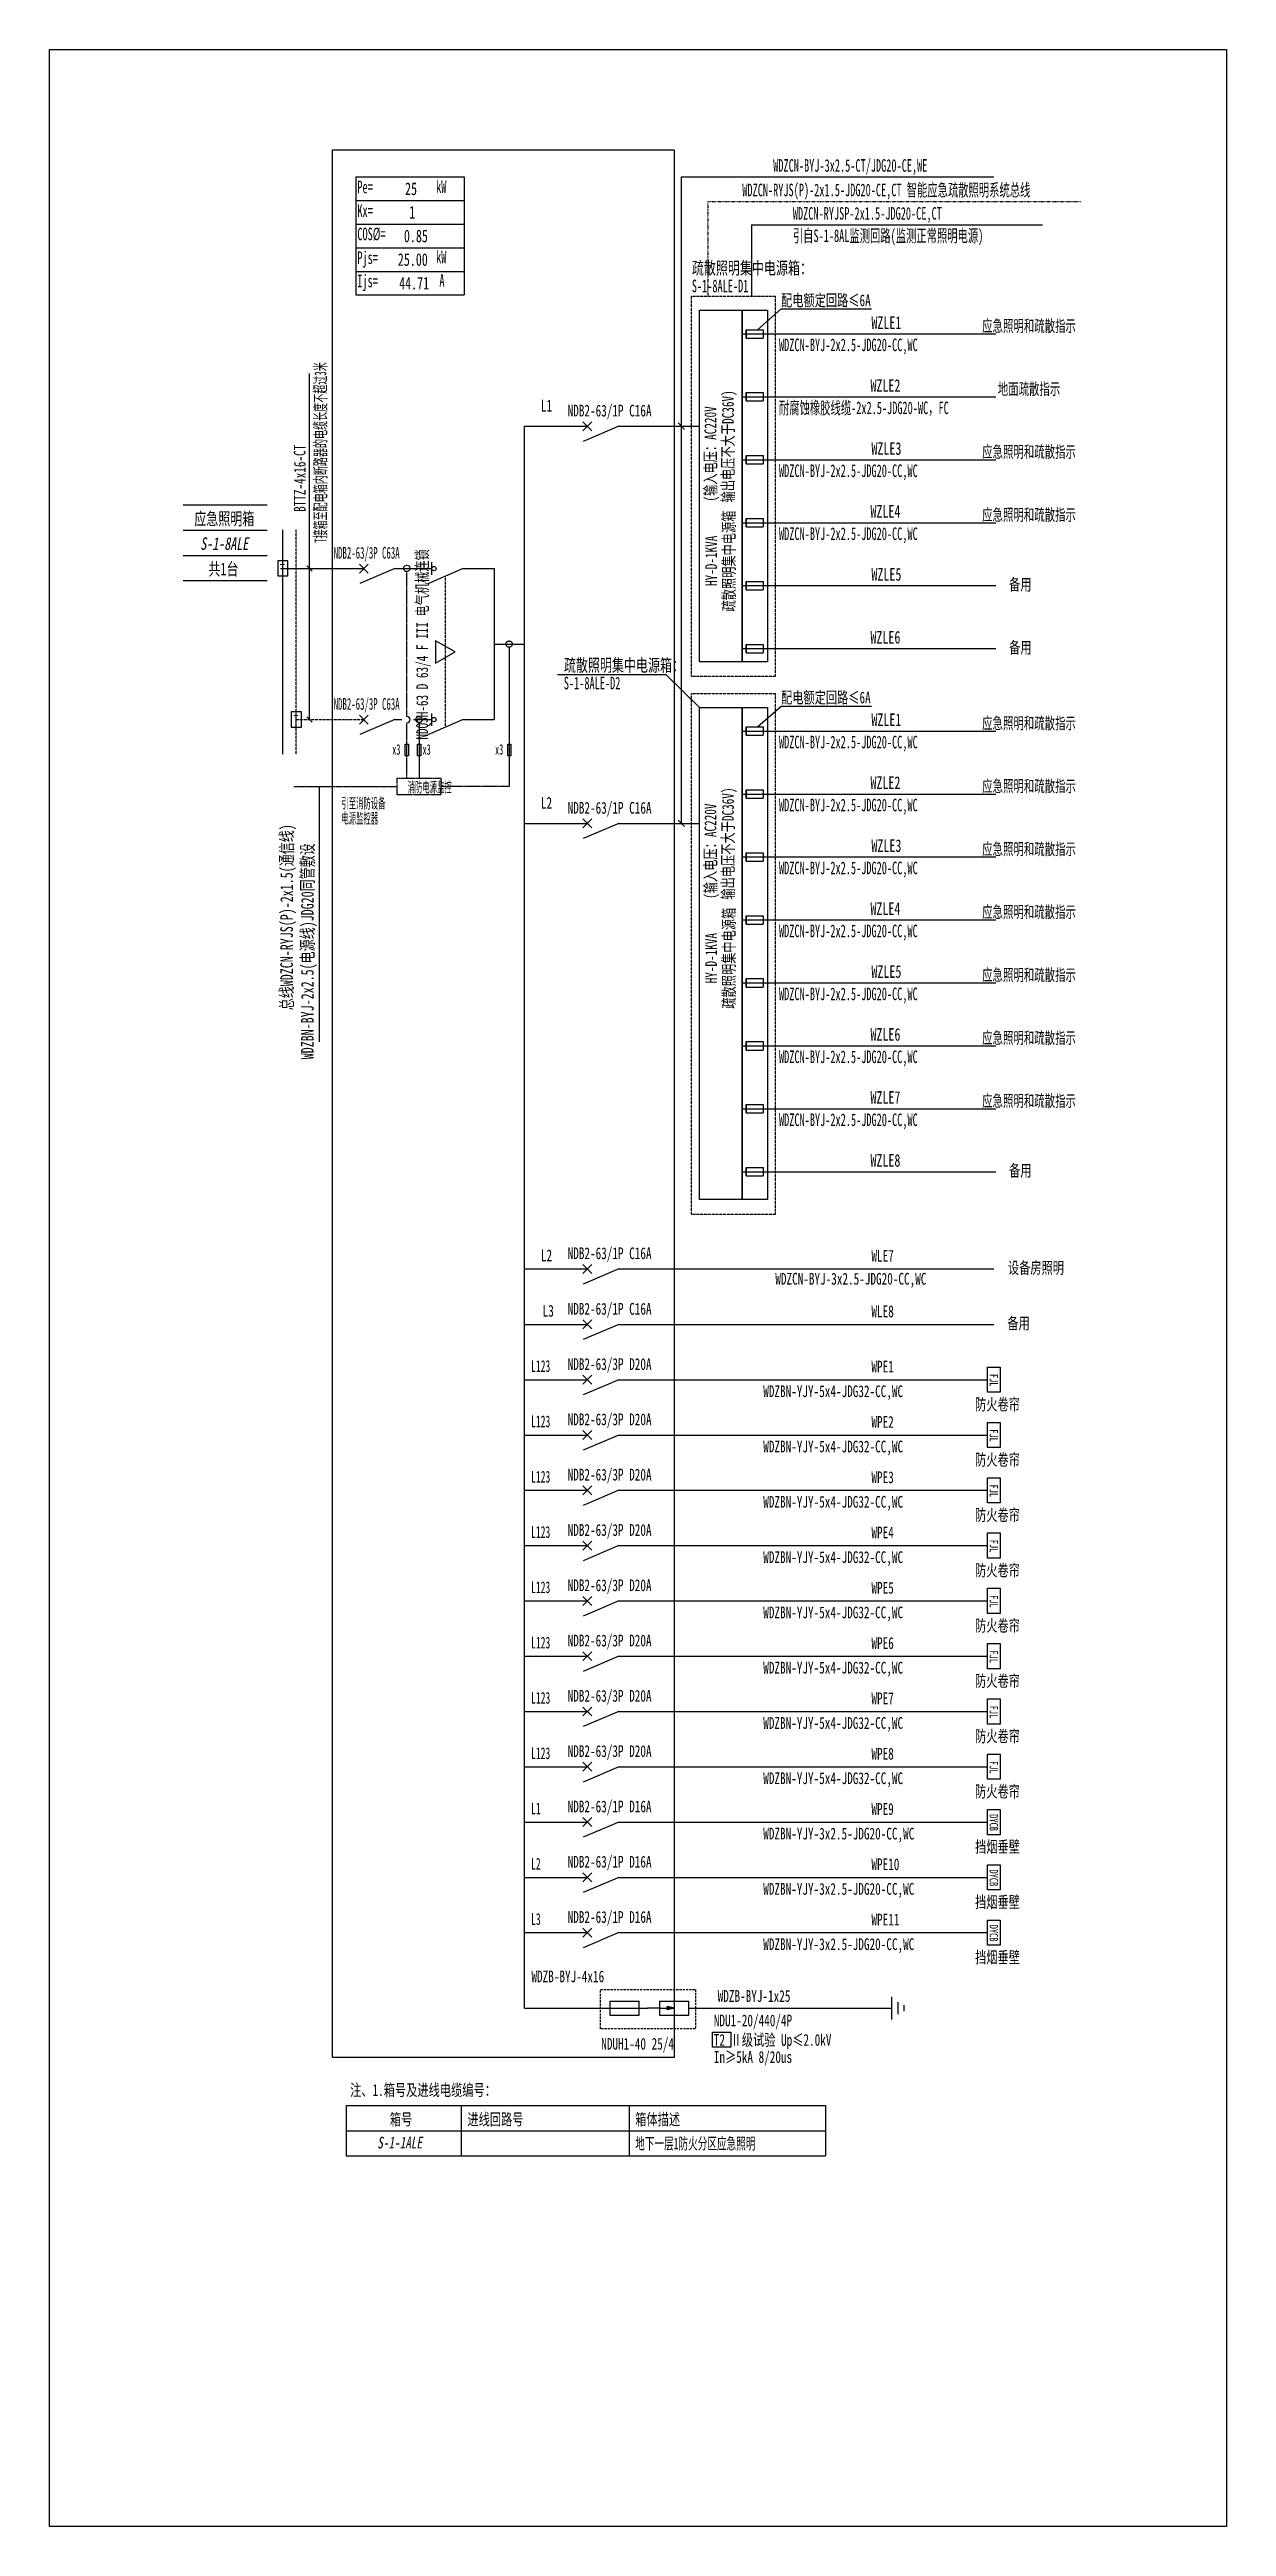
# Model space of a CAD drawing. Extents: x 252062 to 253405, y 371278 to 374105.
import ezdxf
from ezdxf.enums import TextEntityAlignment as Align

# ---------------------------------------------------------------- set-up
doc = ezdxf.new("R2010")
doc.units = 0
doc.header["$MEASUREMENT"] = 0
for name, pattern in [('_点划线L', [1.9, 1.5, -0.17, 0.06, -0.17]), ('_虚线S', [0.25, 0.125, -0.125]), ('DASH', [0.35, 0.25, -0.1]), ('DASHED', [0.75, 0.5, -0.25]), ('DASHED2', [0.375, 0.25, -0.125]), ('DIVIDE', [1.25, 0.5, -0.25, 0, -0.25, 0, -0.25])]:
    doc.linetypes.add(name, pattern=pattern)
for name, color, linetype in [('D_E_Eqpm(强电设备)', 100, 'Continuous'), ('D_E_Eqpm（强电设备）', 100, 'Continuous'), ('D_E_Text(强电文字)', 51, 'Continuous'), ('D_E_Text（强电文字）', 51, 'Continuous'), ('D_E_Wire(强电线缆)', 10, 'Continuous'), ('D_E_Wire（强电线缆）', 10, 'Continuous'), ('D_El_Wire（弱电线缆）', 10, 'Continuous'), ('D_T_TableDim（表格尺寸）', 255, 'Continuous'), ('DQ_Eqpm', 100, 'Continuous'), ('FL04GGFW_E72-配电箱系统图-塔楼部分$0$D_E_Eqpm（强电设备）', 100, 'Continuous'), ('FL09U293_E72-地下室配电箱系统图$0$D_E_Eqpm（强电设备）', 100, 'Continuous'), ('FL09U293_E72-地下室配电箱系统图$0$D_E_Text（强电文字）', 51, 'Continuous'), ('FL09U293_E72-地下室配电箱系统图$0$D_T_TableDim（表格尺寸）', 255, 'Continuous'), ('系统图', 220, 'Continuous')]:
    doc.layers.add(name, color=color, linetype=linetype)
doc.styles.add('FL09U293_E72-地下室配电箱系统图$0$FL04GGFW_E72-配电箱系统图-塔楼部分$0$电气', font='', dxfattribs={"width": 0.7})
doc.styles.add('FL09U293_E72-地下室配电箱系统图$0$FL04GGFW_E72-配电箱系统图-塔楼部分$0$电气箱', font='simhei.ttf', dxfattribs={"width": 0.8, "oblique": 10})
doc.styles.add('FL09U293_E72-地下室配电箱系统图$0$电气', font='', dxfattribs={"width": 0.7})
doc.styles.add('FL09U293_E72-地下室配电箱系统图$0$电气箱', font='simhei.ttf', dxfattribs={"width": 0.8, "oblique": 10})
doc.styles.add('HZ', font='', dxfattribs={"width": 0.7, "height": 400})
doc.styles.add('电气', font='', dxfattribs={"width": 0.7})
doc.styles.get('FL09U293_E72-地下室配电箱系统图$0$FL04GGFW_E72-配电箱系统图-塔楼部分$0$电气').set_extended_font_data('SimSun')
doc.styles.get('FL09U293_E72-地下室配电箱系统图$0$电气').set_extended_font_data('SimSun')
doc.styles.get('HZ').set_extended_font_data('SimSun')
doc.styles.get('电气').set_extended_font_data('SimSun')

msp = doc.modelspace()

# ---------------------------------------------------------------- linework, layer by layer
at = {"linetype": 'DASHED2', "ltscale": 10}
for p, q in [((252690.6, 371890.3, 0), (252798.8, 371890.3, 0)), ((252690.6, 371845.7, 0), (252690.6, 371890.3, 0)), ((252798.8, 371890.3, 0), (252798.8, 371845.7, 0)), ((252798.8, 371845.7, 0), (252690.6, 371845.7, 0))]:
    msp.add_line(p, q, dxfattribs=at)
at = {"layer": 'D_E_Eqpm(强电设备)'}
for p, q in [((252670.3, 373669.9, 0), (252680.5, 373680.1, 0)), ((252680.5, 373669.9, 0), (252670.3, 373680.1, 0)), ((252711.4, 373675, 0), (252670.8, 373657.6, 0)), ((252415.2, 373507.4, 0), (252425.4, 373517.6, 0)), ((252425.4, 373507.4, 0), (252415.2, 373517.6, 0)), ((252497.9, 373505.3, 0), (252497.9, 373519.7, 0)), ((252415.2, 373335, 0), (252425.4, 373345.1, 0)), ((252425.4, 373335, 0), (252415.2, 373345.1, 0)), ((252497.9, 373332.9, 0), (252497.9, 373347.2, 0)), ((252670.3, 373216.5, 0), (252680.5, 373226.7, 0)), ((252680.5, 373216.5, 0), (252670.3, 373226.7, 0)), ((252711.4, 373221.6, 0), (252670.8, 373204.2, 0)), ((252670.3, 372707.9, 0), (252680.5, 372718.1, 0)), ((252680.5, 372707.9, 0), (252670.3, 372718.1, 0)), ((252711.4, 372713, 0), (252670.8, 372695.6, 0)), ((252670.3, 372644.6, 0), (252680.5, 372654.8, 0)), ((252680.5, 372644.6, 0), (252670.3, 372654.8, 0)), ((252711.4, 372649.7, 0), (252670.8, 372632.3, 0)), ((252670.3, 372581.5, 0), (252680.5, 372591.6, 0)), ((252680.5, 372581.5, 0), (252670.3, 372591.6, 0)), ((252711.4, 372586.6, 0), (252670.8, 372569.2, 0)), ((252670.3, 372518.4, 0), (252680.5, 372528.5, 0)), ((252680.5, 372518.4, 0), (252670.3, 372528.5, 0)), ((252711.4, 372523.4, 0), (252670.8, 372506.1, 0)), ((252670.3, 372455.2, 0), (252680.5, 372465.4, 0)), ((252680.5, 372455.2, 0), (252670.3, 372465.4, 0)), ((252711.4, 372460.3, 0), (252670.8, 372442.9, 0)), ((252670.3, 372392.1, 0), (252680.5, 372402.3, 0)), ((252680.5, 372392.1, 0), (252670.3, 372402.3, 0)), ((252711.4, 372397.2, 0), (252670.8, 372379.8, 0)), ((252670.3, 372329, 0), (252680.5, 372339.2, 0)), ((252680.5, 372329, 0), (252670.3, 372339.2, 0)), ((252711.4, 372334.1, 0), (252670.8, 372316.7, 0)), ((252670.3, 372265.9, 0), (252680.5, 372276, 0)), ((252680.5, 372265.9, 0), (252670.3, 372276, 0)), ((252711.4, 372271, 0), (252670.8, 372253.6, 0)), ((252670.3, 372202.8, 0), (252680.5, 372212.9, 0)), ((252680.5, 372202.8, 0), (252670.3, 372212.9, 0)), ((252711.4, 372207.8, 0), (252670.8, 372190.5, 0)), ((252670.3, 372139.6, 0), (252680.5, 372149.8, 0)), ((252680.5, 372139.6, 0), (252670.3, 372149.8, 0)), ((252711.4, 372144.7, 0), (252670.8, 372127.3, 0)), ((252670.3, 372076.5, 0), (252680.5, 372086.7, 0)), ((252680.5, 372076.5, 0), (252670.3, 372086.7, 0)), ((252711.4, 372081.6, 0), (252670.8, 372064.2, 0)), ((252670.3, 372013.4, 0), (252680.5, 372023.6, 0)), ((252680.5, 372013.4, 0), (252670.3, 372023.6, 0)), ((252711.4, 372018.5, 0), (252670.8, 372001.1, 0)), ((252670.3, 371950.3, 0), (252680.5, 371960.4, 0)), ((252680.5, 371950.3, 0), (252670.3, 371960.4, 0)), ((252711.4, 371955.4, 0), (252670.8, 371938, 0)), ((252701.1, 371877.3, 0), (252734.8, 371877.3, 0)), ((252701.1, 371877.3, 0), (252701.1, 371861, 0)), ((252734.7, 371861, 0), (252734.7, 371877.3, 0)), ((252757.7, 371877.3, 0), (252791.4, 371877.3, 0)), ((252757.7, 371877.3, 0), (252757.7, 371861, 0)), ((252791.3, 371861, 0), (252791.3, 371877.3, 0)), ((252701.1, 371861, 0), (252734.7, 371861, 0)), ((252757.7, 371869.1, 0), (252744.1, 371869.1, 0)), ((252757.7, 371869.1, 0), (252775.2, 371869.1, 0)), ((252757.7, 371861, 0), (252791.3, 371861, 0)), ((252775.2, 371869.1, 0), (252766.7, 371870.9, 0)), ((252766.7, 371867.4, 0), (252766.7, 371870.9, 0)), ((252775.2, 371869.1, 0), (252766.7, 371867.4, 0))]:
    msp.add_line(p, q, dxfattribs=at)
for centre in [(252500.3, 373512.5, 0), (252500.3, 373340.1, 0)]:
    msp.add_circle(centre, 2.44, dxfattribs=at)
msp.add_solid([(252766.7, 371867.4, 0), (252775.2, 371869.1, 0), (252766.7, 371870.9, 0)], dxfattribs=at)
at = {"layer": 'D_E_Eqpm（强电设备）'}
for p, q in [((252803.4, 373406.2, 0), (252803.4, 373807.3, 0)), ((252803.4, 373807.3, 0), (252852.1, 373807.3, 0)), ((252852.1, 373807.3, 0), (252852.1, 373406.2, 0)), ((252533.8, 373512.5, 0), (252493.2, 373495.1, 0)), ((252524.4, 373417.3, 0), (252502.2, 373430.1, 0)), ((252502.2, 373430.1, 0), (252502.2, 373404.5, 0)), ((252502.2, 373404.5, 0), (252524.4, 373417.3, 0)), ((252852.1, 373406.2, 0), (252803.4, 373406.2, 0)), ((252803.4, 372792.1, 0), (252803.4, 373353.8, 0)), ((252803.4, 373353.8, 0), (252852.1, 373353.8, 0)), ((252852.1, 373353.8, 0), (252852.1, 372792.1, 0)), ((252533.8, 373340.1, 0), (252493.2, 373322.7, 0)), ((252852.1, 372792.1, 0), (252803.4, 372792.1, 0)), ((253132.2, 372067.2, 0), (253132.2, 372096, 0)), ((253132.2, 372096, 0), (253146.5, 372096, 0)), ((253146.5, 372096, 0), (253146.5, 372067.2, 0)), ((253146.5, 372067.2, 0), (253132.2, 372067.2, 0)), ((253132.2, 372004.1, 0), (253132.2, 372032.9, 0)), ((253132.2, 372032.9, 0), (253146.5, 372032.9, 0)), ((253146.5, 372032.9, 0), (253146.5, 372004.1, 0)), ((253146.5, 372004.1, 0), (253132.2, 372004.1, 0)), ((253132.2, 371941, 0), (253132.2, 371969.7, 0)), ((253132.2, 371969.7, 0), (253146.5, 371969.7, 0)), ((253146.5, 371969.7, 0), (253146.5, 371941, 0)), ((253146.5, 371941, 0), (253132.2, 371941, 0))]:
    msp.add_line(p, q, dxfattribs=at)
at = {"layer": 'D_E_Eqpm（强电设备）', "linetype": 'DASH'}
msp.add_line((252513.5, 373331.4, 0), (252513.5, 373503.8, 0), dxfattribs=at)
at = {"layer": 'D_E_Eqpm（强电设备）', "elevation": 0}
for points in [[(253146.5, 372600.9), (253146.5, 372572.2), (253132.2, 372572.2), (253132.2, 372600.9)], [(253146.5, 372537.8), (253146.5, 372509.1), (253132.2, 372509.1), (253132.2, 372537.8)], [(253146.5, 372474.7), (253146.5, 372446), (253132.2, 372446), (253132.2, 372474.7)], [(253146.5, 372411.6), (253146.5, 372382.8), (253132.2, 372382.8), (253132.2, 372411.6)], [(253146.5, 372348.5), (253146.5, 372319.7), (253132.2, 372319.7), (253132.2, 372348.5)], [(253146.5, 372285.3), (253146.5, 372256.6), (253132.2, 372256.6), (253132.2, 372285.3)], [(253146.5, 372222.2), (253146.5, 372193.5), (253132.2, 372193.5), (253132.2, 372222.2)], [(253146.5, 372159.1), (253146.5, 372130.4), (253132.2, 372130.4), (253132.2, 372159.1)]]:
    msp.add_lwpolyline(points, close=True, dxfattribs=at)
at = {"layer": 'D_E_Text(强电文字)', "color": 51}
for p, q in [((252358.3, 373340.1, 0), (252358.3, 373735.3, 0)), ((252355.3, 373515.5, 0), (252361.3, 373509.5, 0)), ((252641.2, 373391.7, 0), (252765.2, 373391.7, 0)), ((252765.2, 373391.7, 0), (252803.4, 373353.8, 0)), ((252355.3, 373343.1, 0), (252361.3, 373337.1, 0)), ((252369.2, 373263.8, 0), (252369.2, 372972.4, 0))]:
    msp.add_line(p, q, dxfattribs=at)
at = {"layer": 'D_E_Text（强电文字）'}
for p, q in [((252411.1, 373959.6, 0), (252534.7, 373959.6, 0)), ((252411.1, 373959.6, 0), (252411.1, 373824.9, 0)), ((252534.7, 373959.6, 0), (252534.7, 373824.9, 0)), ((252782.8, 373959.6, 0), (253139.6, 373959.6, 0)), ((252782.8, 373221.6, 0), (252782.8, 373959.6, 0)), ((252411.1, 373932.6, 0), (252534.7, 373932.6, 0)), ((252411.1, 373905.7, 0), (252534.7, 373905.7, 0)), ((252411.1, 373878.7, 0), (252534.7, 373878.7, 0)), ((252411.1, 373851.8, 0), (252534.7, 373851.8, 0)), ((252411.1, 373824.9, 0), (252534.7, 373824.9, 0)), ((252869.7, 373785.2, 0), (252896.8, 373809, 0)), ((252896.8, 373809, 0), (252999.8, 373809, 0)), ((252779.2, 373678.7, 0), (252786.5, 373671.3, 0)), ((252869.7, 373331.8, 0), (252896.8, 373355.5, 0)), ((252896.8, 373355.5, 0), (252999.8, 373355.5, 0)), ((252779.2, 373225.3, 0), (252786.5, 373217.9, 0)), ((252818.3, 371841.9, 0), (252839.2, 371841.9, 0)), ((252818.3, 371824.8, 0), (252818.3, 371841.9, 0)), ((252839.2, 371824.8, 0), (252818.3, 371824.8, 0)), ((252839.2, 371841.9, 0), (252839.2, 371824.8, 0))]:
    msp.add_line(p, q, dxfattribs=at)
at = {"layer": 'D_E_Wire(强电线缆)'}
for p, q in [((252327.9, 373300.5, 0), (252327.9, 373556.8, 0)), ((252325.2, 373512.5, 0), (252420.3, 373512.5, 0)), ((252455.5, 373512.5, 0), (252497.9, 373512.5, 0)), ((252533.8, 373512.5, 0), (252568.9, 373512.5, 0)), ((252455.5, 373340.1, 0), (252463.6, 373340.1, 0)), ((252476.9, 373340.1, 0), (252497.9, 373340.1, 0)), ((252533.8, 373340.1, 0), (252568.9, 373340.1, 0))]:
    msp.add_line(p, q, dxfattribs=at)
at = {"layer": 'D_E_Wire(强电线缆)', "linetype": 'DASH'}
for p, q in [((252343.2, 373300.5, 0), (252343.2, 373556.8, 0)), ((252343.2, 373340.1, 0), (252420.3, 373340.1, 0))]:
    msp.add_line(p, q, dxfattribs=at)
at = {"layer": 'D_E_Wire（强电线缆）', "color": 10}
for p, q in [((252862.7, 373904.8, 0), (252862.7, 373822.9, 0)), ((252862.7, 373904.8, 0), (253194.9, 373904.8, 0)), ((252852.1, 373780.4, 0), (253141.6, 373780.4, 0)), ((252852.1, 373708.6, 0), (253141.6, 373708.6, 0)), ((252852.1, 373636.7, 0), (253141.6, 373636.7, 0)), ((252852.1, 373564.9, 0), (253141.6, 373564.9, 0)), ((252852.1, 373493, 0), (253141.6, 373493, 0)), ((252852.1, 373421.2, 0), (253141.6, 373421.2, 0)), ((252852.1, 373327, 0), (253141.6, 373327, 0)), ((252852.1, 373255.1, 0), (253141.6, 373255.1, 0)), ((252852.1, 373183.3, 0), (253141.6, 373183.3, 0)), ((252852.1, 373111.4, 0), (253141.6, 373111.4, 0)), ((252852.1, 373039.6, 0), (253141.6, 373039.6, 0)), ((252852.1, 372967.7, 0), (253141.6, 372967.7, 0)), ((252852.1, 372895.9, 0), (253141.6, 372895.9, 0)), ((252852.1, 372824, 0), (253141.6, 372824, 0))]:
    msp.add_line(p, q, dxfattribs=at)
at = {"layer": 'D_E_Wire（强电线缆）'}
for p, q in [((252603.6, 371869.1, 0), (252603.6, 373675, 0)), ((252603.6, 373675, 0), (252675.4, 373675, 0)), ((252711.4, 373675, 0), (252803.4, 373675, 0)), ((252568.9, 373512.5, 0), (252568.9, 373340.1, 0)), ((252568.9, 373426.3, 0), (252603.6, 373426.3, 0)), ((252586.2, 373422.7, 0), (252586.2, 373263.8, 0)), ((252483.3, 373336.5, 0), (252483.3, 373273.4, 0)), ((252467.5, 373311.9, 0), (252471.3, 373311.9, 0)), ((252467.5, 373298.6, 0), (252467.5, 373311.9, 0)), ((252471.3, 373298.6, 0), (252467.5, 373298.6, 0)), ((252471.3, 373311.9, 0), (252471.3, 373298.6, 0)), ((252481.7, 373311.9, 0), (252485.5, 373311.9, 0)), ((252481.7, 373298.6, 0), (252481.7, 373311.9, 0)), ((252485.5, 373298.6, 0), (252481.7, 373298.6, 0)), ((252485.5, 373311.9, 0), (252485.5, 373298.6, 0)), ((252584.5, 373311.9, 0), (252588.2, 373311.9, 0)), ((252584.5, 373298.6, 0), (252584.5, 373311.9, 0)), ((252588.2, 373298.6, 0), (252584.5, 373298.6, 0)), ((252588.2, 373311.9, 0), (252588.2, 373298.6, 0)), ((252603.6, 373221.6, 0), (252675.4, 373221.6, 0)), ((252711.4, 373221.6, 0), (252803.4, 373221.6, 0)), ((252603.6, 372713, 0), (252675.4, 372713, 0)), ((252711.4, 372713, 0), (253139.6, 372713, 0)), ((252603.6, 372649.7, 0), (252675.4, 372649.7, 0)), ((252711.4, 372649.7, 0), (253139.6, 372649.7, 0)), ((252603.6, 372586.6, 0), (252675.4, 372586.6, 0)), ((252711.4, 372586.6, 0), (253132.2, 372586.6, 0)), ((252603.6, 372523.4, 0), (252675.4, 372523.4, 0)), ((252711.4, 372523.4, 0), (253132.2, 372523.4, 0)), ((252603.6, 372460.3, 0), (252675.4, 372460.3, 0)), ((252711.4, 372460.3, 0), (253132.2, 372460.3, 0)), ((252603.6, 372397.2, 0), (252675.4, 372397.2, 0)), ((252711.4, 372397.2, 0), (253132.2, 372397.2, 0)), ((252603.6, 372334.1, 0), (252675.4, 372334.1, 0)), ((252711.4, 372334.1, 0), (253132.2, 372334.1, 0)), ((252603.6, 372271, 0), (252675.4, 372271, 0)), ((252711.4, 372271, 0), (253132.2, 372271, 0)), ((252603.6, 372207.8, 0), (252675.4, 372207.8, 0)), ((252711.4, 372207.8, 0), (253132.2, 372207.8, 0)), ((252603.6, 372144.7, 0), (252675.4, 372144.7, 0)), ((252711.4, 372144.7, 0), (253132.2, 372144.7, 0)), ((252603.6, 372081.6, 0), (252675.4, 372081.6, 0)), ((252711.4, 372081.6, 0), (253132.2, 372081.6, 0)), ((252603.6, 372018.5, 0), (252675.4, 372018.5, 0)), ((252711.4, 372018.5, 0), (253132.2, 372018.5, 0)), ((252603.6, 371955.4, 0), (252675.4, 371955.4, 0)), ((252711.4, 371955.4, 0), (253132.2, 371955.4, 0)), ((253023.2, 371856.4, 0), (253023.2, 371882, 0)), ((253030.2, 371862.2, 0), (253030.2, 371876.1, 0)), ((252603.6, 371869.1, 0), (252744.1, 371869.1, 0)), ((252791.3, 371869.1, 0), (253023.2, 371869.1, 0)), ((253037.2, 371865.6, 0), (253037.2, 371872.6, 0))]:
    msp.add_line(p, q, dxfattribs=at)
at = {"layer": 'D_E_Wire（强电线缆）', "linetype": '_点划线L'}
for p, q in [((252469.4, 373343.7, 0), (252469.4, 373509.1, 0)), ((252469.4, 373273.4, 0), (252469.4, 373336.5, 0)), ((252458.5, 373273.4, 0), (252508.2, 373273.4, 0)), ((252458.5, 373254.2, 0), (252458.5, 373273.4, 0)), ((252508.2, 373273.4, 0), (252508.2, 373254.2, 0)), ((252586.2, 373263.8, 0), (252508.2, 373263.8, 0)), ((252508.2, 373254.2, 0), (252458.5, 373254.2, 0))]:
    msp.add_line(p, q, dxfattribs=at)
at = {"layer": 'D_E_Wire（强电线缆）', "linetype": '_虚线S'}
msp.add_line((252340.5, 373263.8, 0), (252458.5, 373263.8, 0), dxfattribs=at)
at = {"layer": 'D_E_Wire（强电线缆）', "linetype": '_点划线L'}
for centre in [(252469.4, 373512.7, 0), (252586.2, 373426.3, 0), (252483.3, 373340.1, 0)]:
    msp.add_circle(centre, 3.59, dxfattribs=at)
at = {"layer": 'D_E_Wire（强电线缆）'}
msp.add_arc((252469.4, 373340.1, 0), 3.59, 270, 90, dxfattribs=at)
at = {"layer": 'D_El_Wire（弱电线缆）', "color": 200, "linetype": 'DIVIDE'}
for q in [(253238.8, 373931.5, 0), (252813, 373822.9, 0)]:
    msp.add_line((252813, 373931.5, 0), q, dxfattribs=at)
at = {"layer": 'D_T_TableDim（表格尺寸）', "linetype": 'DASHED'}
for p, q in [((252384.4, 371813, 0), (252384.4, 373990.5, 0)), ((252384.4, 373990.5, 0), (252774.6, 373990.5, 0)), ((252774.6, 373990.5, 0), (252774.6, 371813, 0)), ((252774.6, 371813, 0), (252384.4, 371813, 0))]:
    msp.add_line(p, q, dxfattribs=at)
at = {"layer": 'D_T_TableDim（表格尺寸）', "linetype": 'DASH'}
for p, q in [((252890.4, 373822.9, 0), (252793.9, 373822.9, 0)), ((252793.9, 373822.9, 0), (252793.9, 373389.8, 0)), ((252890.4, 373389.8, 0), (252890.4, 373822.9, 0)), ((252793.9, 373389.8, 0), (252890.4, 373389.8, 0)), ((252890.4, 373369.5, 0), (252793.9, 373369.5, 0)), ((252793.9, 373369.5, 0), (252793.9, 372775.6, 0)), ((252890.4, 372775.6, 0), (252890.4, 373369.5, 0)), ((252793.9, 372775.6, 0), (252890.4, 372775.6, 0))]:
    msp.add_line(p, q, dxfattribs=at)
at = {"layer": 'DQ_Eqpm'}
for p, q in [((252333.6, 373521.3, 0), (252322.2, 373521.3, 0)), ((252322.2, 373521.3, 0), (252322.2, 373504.1, 0)), ((252333.6, 373504.1, 0), (252333.6, 373521.3, 0)), ((252322.2, 373504.1, 0), (252333.6, 373504.1, 0)), ((252349, 373348.9, 0), (252337.5, 373348.9, 0)), ((252337.5, 373348.9, 0), (252337.5, 373331.6, 0)), ((252349, 373331.6, 0), (252349, 373348.9, 0)), ((252337.5, 373331.6, 0), (252349, 373331.6, 0))]:
    msp.add_line(p, q, dxfattribs=at)
at = {"layer": 'FL04GGFW_E72-配电箱系统图-塔楼部分$0$D_E_Eqpm（强电设备）'}
for p, q in [((252852.1, 373406.2, 0), (252852.1, 373807.3, 0)), ((252852.1, 373807.3, 0), (252880.9, 373807.3, 0)), ((252880.9, 373807.3, 0), (252880.9, 373406.2, 0)), ((252856.9, 373785.2, 0), (252876.1, 373785.2, 0)), ((252856.9, 373785.2, 0), (252856.9, 373785.2, 0)), ((252856.9, 373785.2, 0), (252856.9, 373775.6, 0)), ((252856.9, 373775.6, 0), (252856.9, 373785.2, 0)), ((252856.9, 373775.6, 0), (252876.1, 373775.6, 0)), ((252856.9, 373775.6, 0), (252856.9, 373775.6, 0)), ((252876.1, 373785.2, 0), (252876.1, 373775.6, 0)), ((252856.9, 373713.4, 0), (252876.1, 373713.4, 0)), ((252856.9, 373713.4, 0), (252856.9, 373713.4, 0)), ((252856.9, 373713.4, 0), (252856.9, 373703.8, 0)), ((252856.9, 373703.8, 0), (252856.9, 373713.4, 0)), ((252876.1, 373713.4, 0), (252876.1, 373703.8, 0)), ((252856.9, 373703.8, 0), (252876.1, 373703.8, 0)), ((252856.9, 373703.8, 0), (252856.9, 373703.8, 0)), ((252856.9, 373641.5, 0), (252876.1, 373641.5, 0)), ((252856.9, 373641.5, 0), (252856.9, 373641.5, 0)), ((252856.9, 373641.5, 0), (252856.9, 373631.9, 0)), ((252856.9, 373631.9, 0), (252856.9, 373641.5, 0)), ((252856.9, 373631.9, 0), (252876.1, 373631.9, 0)), ((252856.9, 373631.9, 0), (252856.9, 373631.9, 0)), ((252876.1, 373641.5, 0), (252876.1, 373631.9, 0)), ((252856.9, 373569.7, 0), (252876.1, 373569.7, 0)), ((252856.9, 373569.7, 0), (252856.9, 373569.7, 0)), ((252856.9, 373569.7, 0), (252856.9, 373560.1, 0)), ((252856.9, 373560.1, 0), (252856.9, 373569.7, 0)), ((252876.1, 373569.7, 0), (252876.1, 373560.1, 0)), ((252856.9, 373560.1, 0), (252876.1, 373560.1, 0)), ((252856.9, 373560.1, 0), (252856.9, 373560.1, 0)), ((252856.9, 373497.8, 0), (252876.1, 373497.8, 0)), ((252856.9, 373497.8, 0), (252856.9, 373497.8, 0)), ((252856.9, 373497.8, 0), (252856.9, 373488.2, 0)), ((252856.9, 373488.2, 0), (252856.9, 373497.8, 0)), ((252856.9, 373488.2, 0), (252876.1, 373488.2, 0)), ((252856.9, 373488.2, 0), (252856.9, 373488.2, 0)), ((252876.1, 373497.8, 0), (252876.1, 373488.2, 0)), ((252880.9, 373406.2, 0), (252852.1, 373406.2, 0)), ((252856.9, 373425.9, 0), (252876.1, 373425.9, 0)), ((252856.9, 373425.9, 0), (252856.9, 373425.9, 0)), ((252856.9, 373425.9, 0), (252856.9, 373416.4, 0)), ((252856.9, 373416.4, 0), (252856.9, 373425.9, 0)), ((252856.9, 373416.4, 0), (252876.1, 373416.4, 0)), ((252856.9, 373416.4, 0), (252856.9, 373416.4, 0)), ((252876.1, 373425.9, 0), (252876.1, 373416.4, 0)), ((252852.1, 372792.1, 0), (252852.1, 373353.8, 0)), ((252852.1, 373353.8, 0), (252880.9, 373353.8, 0)), ((252880.9, 373353.8, 0), (252880.9, 372792.1, 0)), ((252856.9, 373331.8, 0), (252876.1, 373331.8, 0)), ((252856.9, 373331.8, 0), (252856.9, 373331.8, 0)), ((252856.9, 373331.8, 0), (252856.9, 373322.2, 0)), ((252856.9, 373322.2, 0), (252856.9, 373331.8, 0)), ((252856.9, 373322.2, 0), (252876.1, 373322.2, 0)), ((252856.9, 373322.2, 0), (252856.9, 373322.2, 0)), ((252876.1, 373331.8, 0), (252876.1, 373322.2, 0)), ((252856.9, 373259.9, 0), (252876.1, 373259.9, 0)), ((252856.9, 373259.9, 0), (252856.9, 373259.9, 0)), ((252856.9, 373259.9, 0), (252856.9, 373250.4, 0)), ((252856.9, 373250.4, 0), (252856.9, 373259.9, 0)), ((252876.1, 373259.9, 0), (252876.1, 373250.4, 0)), ((252856.9, 373250.4, 0), (252876.1, 373250.4, 0)), ((252856.9, 373250.4, 0), (252856.9, 373250.4, 0)), ((252856.9, 373188.1, 0), (252876.1, 373188.1, 0)), ((252856.9, 373188.1, 0), (252856.9, 373188.1, 0)), ((252856.9, 373188.1, 0), (252856.9, 373178.5, 0)), ((252856.9, 373178.5, 0), (252856.9, 373188.1, 0)), ((252856.9, 373178.5, 0), (252876.1, 373178.5, 0)), ((252856.9, 373178.5, 0), (252856.9, 373178.5, 0)), ((252876.1, 373188.1, 0), (252876.1, 373178.5, 0)), ((252856.9, 373116.2, 0), (252876.1, 373116.2, 0)), ((252856.9, 373116.2, 0), (252856.9, 373116.2, 0)), ((252856.9, 373116.2, 0), (252856.9, 373106.7, 0)), ((252856.9, 373106.7, 0), (252856.9, 373116.2, 0)), ((252856.9, 373106.7, 0), (252876.1, 373106.7, 0)), ((252856.9, 373106.7, 0), (252856.9, 373106.7, 0)), ((252876.1, 373116.2, 0), (252876.1, 373106.7, 0)), ((252856.9, 373044.4, 0), (252876.1, 373044.4, 0)), ((252856.9, 373044.4, 0), (252856.9, 373044.4, 0)), ((252856.9, 373044.4, 0), (252856.9, 373034.8, 0)), ((252856.9, 373034.8, 0), (252856.9, 373044.4, 0)), ((252856.9, 373034.8, 0), (252876.1, 373034.8, 0)), ((252856.9, 373034.8, 0), (252856.9, 373034.8, 0)), ((252876.1, 373044.4, 0), (252876.1, 373034.8, 0)), ((252856.9, 372972.5, 0), (252876.1, 372972.5, 0)), ((252856.9, 372972.5, 0), (252856.9, 372972.5, 0)), ((252856.9, 372972.5, 0), (252856.9, 372962.9, 0)), ((252856.9, 372962.9, 0), (252856.9, 372972.5, 0)), ((252856.9, 372962.9, 0), (252876.1, 372962.9, 0)), ((252856.9, 372962.9, 0), (252856.9, 372962.9, 0)), ((252876.1, 372972.5, 0), (252876.1, 372962.9, 0)), ((252856.9, 372900.7, 0), (252876.1, 372900.7, 0)), ((252856.9, 372900.7, 0), (252856.9, 372900.7, 0)), ((252856.9, 372900.7, 0), (252856.9, 372891.1, 0)), ((252856.9, 372891.1, 0), (252856.9, 372900.7, 0)), ((252856.9, 372891.1, 0), (252876.1, 372891.1, 0)), ((252856.9, 372891.1, 0), (252856.9, 372891.1, 0)), ((252876.1, 372900.7, 0), (252876.1, 372891.1, 0)), ((252856.9, 372828.8, 0), (252876.1, 372828.8, 0)), ((252856.9, 372828.8, 0), (252856.9, 372828.8, 0)), ((252856.9, 372828.8, 0), (252856.9, 372819.2, 0)), ((252856.9, 372819.2, 0), (252856.9, 372828.8, 0)), ((252856.9, 372819.2, 0), (252876.1, 372819.2, 0)), ((252856.9, 372819.2, 0), (252856.9, 372819.2, 0)), ((252876.1, 372828.8, 0), (252876.1, 372819.2, 0)), ((252880.9, 372792.1, 0), (252852.1, 372792.1, 0))]:
    msp.add_line(p, q, dxfattribs=at)
at = {"layer": 'FL09U293_E72-地下室配电箱系统图$0$D_E_Eqpm（强电设备）'}
for p, q in [((252455.5, 373512.5, 0), (252415.7, 373495.4, 0)), ((252455.5, 373340.1, 0), (252415.7, 373323, 0))]:
    msp.add_line(p, q, dxfattribs=at)
at = {"layer": 'FL09U293_E72-地下室配电箱系统图$0$D_T_TableDim（表格尺寸）'}
for p, q in [((252214.1, 373585.1, 0), (252309.9, 373585.1, 0)), ((252214.1, 373556.4, 0), (252309.9, 373556.4, 0)), ((252214.1, 373527.6, 0), (252309.9, 373527.6, 0)), ((252214.1, 373498.9, 0), (252309.9, 373498.9, 0))]:
    msp.add_line(p, q, dxfattribs=at)
at = {"layer": 'FL09U293_E72-地下室配电箱系统图$0$D_T_TableDim（表格尺寸）', "ltscale": 3.5}
for p, q in [((252400.1, 371758, 0), (252947.3, 371758, 0)), ((252400.1, 371758, 0), (252400.1, 371700.5, 0)), ((252531.3, 371758, 0), (252531.3, 371700.5, 0)), ((252723.1, 371758, 0), (252723.1, 371700.5, 0)), ((252947.3, 371758, 0), (252947.3, 371700.5, 0)), ((252400.1, 371729.2, 0), (252947.3, 371729.2, 0)), ((252400.1, 371729.2, 0), (252947.3, 371729.2, 0)), ((252400.1, 371700.5, 0), (252947.3, 371700.5, 0))]:
    msp.add_line(p, q, dxfattribs=at)
at = {"layer": '系统图', "ltscale": 9973.992009}
msp.add_lwpolyline([(252061.5, 374105), (253405, 374105), (253405, 371277.5), (252061.5, 371277.5)], close=True, dxfattribs=at)

# ---------------------------------------------------------------- texts
at = {"layer": 'D_E_Eqpm（强电设备）', "color": 51, "style": '电气', "width": 0.7}
for s, p in [('FJL', (253139.4, 372586, 0)), ('FJL', (253139.4, 372522.8, 0)), ('FJL', (253139.4, 372459.7, 0)), ('FJL', (253139.4, 372396.6, 0)), ('FJL', (253139.4, 372333.5, 0)), ('FJL', (253139.4, 372270.4, 0)), ('FJL', (253139.4, 372207.2, 0)), ('FJL', (253139.4, 372144.1, 0)), ('DYCB', (253139.4, 372081, 0)), ('DYCB', (253139.4, 372017.9, 0)), ('DYCB', (253139.4, 371954.8, 0))]:
    msp.add_text(s, height=9.58, rotation=270, dxfattribs=at).set_placement(p, align=Align.MIDDLE)
at = {"layer": 'D_E_Text(强电文字)', "color": 51, "style": '电气'}
for s, height, width, p in [('疏散照明集中电源箱：', 14.37, 0.7, (252794.7, 373848.4, 0)), ('L1', 13.41, 0.7, (252622.4, 373691.8, 0)), ('NDB2-63/1P C16A', 13.413, 0.7, (252652.9, 373686.1, 0)), ('备用', 13.41, 0.7, (253156.9, 373487.6, 0)), ('备用', 13.41, 0.7, (253156.9, 373415.7, 0)), ('疏散照明集中电源箱：', 14.37, 0.7, (252648.6, 373395, 0)), ('L2', 13.41, 0.7, (252622.4, 373238.4, 0)), ('NDB2-63/1P C16A', 13.413, 0.7, (252652.9, 373232.7, 0)), ('备用', 13.41, 0.7, (253156.9, 372818.6, 0)), ('L2', 13.41, 0.7, (252622.4, 372721.8, 0)), ('NDB2-63/1P C16A', 13.413, 0.7, (252652.9, 372724.2, 0)), ('WLE7', 13.41, 0.7, (252999.7, 372721.3, 0)), ('设备房照明', 13.41, 0.7, (253155.5, 372707.6, 0)), ('WDZCN-BYJ-3x2.5-JDG20-CC,WC ', 13.413, 0.7, (252890, 372695.1, 0)), ('L3', 13.41, 0.7, (252624.4, 372658.5, 0)), ('NDB2-63/1P C16A', 13.413, 0.7, (252652.9, 372660.8, 0)), ('WLE8', 13.41, 0.7, (252999.7, 372657.9, 0)), ('备用', 13.41, 0.7, (253154.9, 372644.3, 0)), ('L123', 13.41, 0.6, (252611.2, 372595.4, 0)), ('NDB2-63/3P D20A', 13.413, 0.7, (252652.9, 372597.7, 0)), ('WPE1', 13.41, 0.7, (252999.7, 372594.8, 0)), ('WDZBN-YJY-5x4-JDG32-CC,WC ', 13.413, 0.7, (252876.2, 372566.7, 0)), ('防火卷帘', 13.41, 0.7, (253118, 372551.7, 0)), ('L123', 13.41, 0.6, (252611.2, 372532.3, 0)), ('NDB2-63/3P D20A', 13.413, 0.7, (252652.9, 372534.6, 0)), ('WPE2', 13.41, 0.7, (252999.7, 372531.7, 0)), ('WDZBN-YJY-5x4-JDG32-CC,WC ', 13.413, 0.7, (252876.2, 372503.6, 0)), ('防火卷帘', 13.41, 0.7, (253118, 372488.6, 0)), ('L123', 13.41, 0.6, (252611.2, 372469.1, 0)), ('NDB2-63/3P D20A', 13.413, 0.7, (252652.9, 372471.5, 0)), ('WPE3', 13.41, 0.7, (252999.7, 372468.5, 0)), ('WDZBN-YJY-5x4-JDG32-CC,WC ', 13.413, 0.7, (252876.2, 372440.5, 0)), ('防火卷帘', 13.41, 0.7, (253118, 372425.5, 0)), ('L123', 13.41, 0.6, (252611.2, 372406, 0)), ('NDB2-63/3P D20A', 13.413, 0.7, (252652.9, 372408.3, 0)), ('WPE4', 13.41, 0.7, (252999.7, 372405.4, 0)), ('WDZBN-YJY-5x4-JDG32-CC,WC ', 13.413, 0.7, (252876.2, 372377.3, 0)), ('L123', 13.41, 0.6, (252611.2, 372342.9, 0)), ('NDB2-63/3P D20A', 13.413, 0.7, (252652.9, 372345.2, 0)), ('WPE5', 13.41, 0.7, (252999.7, 372342.3, 0)), ('防火卷帘', 13.41, 0.7, (253118, 372362.3, 0)), ('WDZBN-YJY-5x4-JDG32-CC,WC ', 13.413, 0.7, (252876.2, 372314.2, 0)), ('防火卷帘', 13.41, 0.7, (253118, 372299.2, 0)), ('L123', 13.41, 0.6, (252611.2, 372279.8, 0)), ('NDB2-63/3P D20A', 13.413, 0.7, (252652.9, 372282.1, 0)), ('WPE6', 13.41, 0.7, (252999.7, 372279.2, 0)), ('WDZBN-YJY-5x4-JDG32-CC,WC ', 13.413, 0.7, (252876.2, 372251.1, 0)), ('防火卷帘', 13.41, 0.7, (253118, 372236.1, 0)), ('L123', 13.41, 0.6, (252611.2, 372216.7, 0)), ('NDB2-63/3P D20A', 13.413, 0.7, (252652.9, 372219, 0)), ('WPE7', 13.41, 0.7, (252999.7, 372216.1, 0)), ('WDZBN-YJY-5x4-JDG32-CC,WC ', 13.413, 0.7, (252876.2, 372188, 0)), ('防火卷帘', 13.41, 0.7, (253118, 372173, 0)), ('L123', 13.41, 0.6, (252611.2, 372153.5, 0)), ('NDB2-63/3P D20A', 13.413, 0.7, (252652.9, 372155.9, 0)), ('WPE8', 13.41, 0.7, (252999.7, 372152.9, 0)), ('WDZBN-YJY-5x4-JDG32-CC,WC ', 13.413, 0.7, (252876.2, 372124.9, 0)), ('L1', 13.41, 0.6, (252611.2, 372090.4, 0)), ('NDB2-63/1P D16A', 13.413, 0.7, (252652.9, 372092.7, 0)), ('WPE9', 13.41, 0.7, (252999.7, 372089.8, 0)), ('防火卷帘', 13.41, 0.7, (253118, 372109.9, 0)), ('WDZBN-YJY-3x2.5-JDG20-CC,WC ', 13.413, 0.7, (252876.2, 372061.7, 0)), ('NDB2-63/1P D16A', 13.413, 0.7, (252652.9, 372029.6, 0)), ('挡烟垂壁', 13.41, 0.7, (253118, 372046.7, 0)), ('L2', 13.41, 0.6, (252611.2, 372027.3, 0)), ('WPE10', 13.41, 0.7, (252999.7, 372026.7, 0)), ('WDZBN-YJY-3x2.5-JDG20-CC,WC ', 13.413, 0.7, (252876.2, 371998.6, 0)), ('挡烟垂壁', 13.41, 0.7, (253118, 371983.6, 0)), ('L3', 13.41, 0.6, (252611.2, 371964.2, 0)), ('NDB2-63/1P D16A', 13.413, 0.7, (252652.9, 371966.5, 0)), ('WPE11', 13.41, 0.7, (252999.7, 371963.6, 0)), ('WDZBN-YJY-3x2.5-JDG20-CC,WC ', 13.413, 0.7, (252876.2, 371935.5, 0)), ('挡烟垂壁', 13.41, 0.7, (253118, 371920.5, 0))]:
    msp.add_text(s, height=height, dxfattribs=dict(at, width=width)).set_placement(p)
at = {"layer": 'D_E_Text(强电文字)', "color": 51, "style": '电气', "width": 0.65}
for s, p in [('应急照明和疏散指示', (253179.6, 373789.8, 0)), ('地面疏散指示', (253179.6, 373717.9, 0)), ('应急照明和疏散指示', (253179.6, 373646.1, 0)), ('应急照明和疏散指示', (253179.6, 373574.2, 0)), ('应急照明和疏散指示', (253179.6, 373336.3, 0)), ('应急照明和疏散指示', (253179.6, 373264.5, 0)), ('应急照明和疏散指示', (253179.6, 373192.6, 0)), ('应急照明和疏散指示', (253179.6, 373120.8, 0)), ('应急照明和疏散指示', (253179.6, 373048.9, 0)), ('应急照明和疏散指示', (253179.6, 372977.1, 0)), ('应急照明和疏散指示', (253179.6, 372905.2, 0))]:
    msp.add_text(s, height=13.41, dxfattribs=at).set_placement(p, align=Align.MIDDLE)
at = {"layer": 'D_E_Text(强电文字)', "color": 51, "style": '电气'}
for s, width, p in [('T接箱至配电箱内断路器的电缆长度不超过3米', 0.55, (252377.4, 373541.8, 0)), ('BTTZ-4x16-CT', 0.7, (252353.8, 373577.2, 0))]:
    msp.add_text(s, height=13.413, rotation=90, dxfattribs=dict(at, width=width)).set_placement(p)
at = {"layer": 'D_E_Text(强电文字)', "style": 'FL09U293_E72-地下室配电箱系统图$0$FL04GGFW_E72-配电箱系统图-塔楼部分$0$电气', "width": 0.7}
for s, p in [('应急照明箱', (252261, 373569.7, 0)), ('共1台', (252260, 373512.3, 0))]:
    msp.add_text(s, height=14.37, dxfattribs=at).set_placement(p, align=Align.MIDDLE)
at = {"layer": 'D_E_Text(强电文字)', "style": 'FL09U293_E72-地下室配电箱系统图$0$FL04GGFW_E72-配电箱系统图-塔楼部分$0$电气箱', "oblique": 10, "width": 0.7}
msp.add_text('S-1-8ALE', height=14.37, dxfattribs=at).set_placement((252261, 373541, 0), align=Align.MIDDLE)
at = {"layer": 'D_E_Text(强电文字)', "style": '电气', "width": 0.7}
for s, p in [('WDZB-BYJ-4x16', (252611.6, 371898.7, 0)), ('WDZB-BYJ-1x25', (252824.2, 371876.3, 0)), ('NDU1-20/440/4P', (252819.8, 371848.4, 0)), ('T2 Ⅱ级试验 Up≤2.0kV ', (252819.8, 371826.2, 0)), ('In≥5kA 8/20us', (252819.8, 371806.7, 0))]:
    msp.add_text(s, height=13.413, dxfattribs=at).set_placement(p)
at = {"layer": 'D_E_Text（强电文字）', "style": '电气'}
for s, height, width, p in [('WDZCN-BYJ-3x2.5-CT/JDG20-CE,WE', 14.371, 0.6, (252887.6, 373965.5, 0)), ('25', 14.37, 0.7, (252467.3, 373938.9, 0)), ('1', 14.4, 0.7, (252472.1, 373912, 0)), (' 0.85', 14.37, 0.7, (252459.2, 373885, 0)), ('WZLE1', 14.37, 0.7, (252999.7, 373786.1, 0)), ('WDZCN-BYJ-2x2.5-JDG20-CC,WC', 14.371, 0.6, (252894.2, 373760.7, 0)), ('WZLE2', 14.37, 0.7, (252998.6, 373714.3, 0)), ('耐腐蚀橡胶线缆-2x2.5-JDG20-WC，FC', 14.371, 0.6, (252894.2, 373688.8, 0)), ('WZLE3', 14.37, 0.7, (252999.7, 373642.4, 0)), ('WDZCN-BYJ-2x2.5-JDG20-CC,WC', 14.371, 0.6, (252894.2, 373617, 0)), ('WZLE4', 14.37, 0.7, (252998.6, 373570.6, 0)), ('WDZCN-BYJ-2x2.5-JDG20-CC,WC', 14.371, 0.6, (252894.2, 373545.1, 0)), ('WZLE5', 14.37, 0.7, (252999.7, 373498.7, 0)), ('WZLE6', 14.37, 0.7, (252998.6, 373426.9, 0)), ('WZLE1', 14.37, 0.7, (252999.7, 373332.7, 0)), ('WDZCN-BYJ-2x2.5-JDG20-CC,WC', 14.371, 0.6, (252894.2, 373307.3, 0)), ('WZLE2', 14.37, 0.7, (252998.6, 373260.9, 0)), ('WDZCN-BYJ-2x2.5-JDG20-CC,WC', 14.371, 0.6, (252894.2, 373235.4, 0)), ('WZLE3', 14.37, 0.7, (252999.7, 373189, 0)), ('WDZCN-BYJ-2x2.5-JDG20-CC,WC', 14.371, 0.6, (252894.2, 373163.6, 0)), ('WZLE4', 14.37, 0.7, (252998.6, 373117.2, 0)), ('WDZCN-BYJ-2x2.5-JDG20-CC,WC', 14.371, 0.6, (252894.2, 373091.7, 0)), ('WDZCN-BYJ-2x2.5-JDG20-CC,WC', 14.371, 0.6, (252894.2, 373019.8, 0)), ('WZLE5', 14.37, 0.7, (252999.7, 373045.3, 0)), ('WZLE6', 14.37, 0.7, (252998.6, 372973.5, 0)), ('WDZCN-BYJ-2x2.5-JDG20-CC,WC', 14.371, 0.6, (252894.2, 372948, 0)), ('WDZCN-BYJ-2x2.5-JDG20-CC,WC', 14.371, 0.6, (252894.2, 372876.1, 0)), ('WZLE7', 14.37, 0.7, (252998.6, 372901.6, 0)), ('WZLE8', 14.37, 0.7, (252998.6, 372829.7, 0))]:
    msp.add_text(s, height=height, dxfattribs=dict(at, width=width)).set_placement(p)
at = {"layer": 'D_E_Text（强电文字）', "linetype": 'Continuous', "style": '电气', "width": 0.6}
for s, height, p in [('Pe=', 14.37, (252412.9, 373940.9, 0)), ('kW', 14.37, (252502.8, 373941.4, 0)), ('Kx=', 14.37, (252412.9, 373913.9, 0)), ('COS%%C=', 14.37, (252412.9, 373887.3, 0)), ('Pjs=', 14.37, (252412.9, 373860.2, 0)), ('kW', 14.37, (252502.8, 373861.1, 0)), ('Ijs=', 14.37, (252412.9, 373833.6, 0)), ('A', 14.4, (252506.5, 373834.2, 0))]:
    msp.add_text(s, height=height, dxfattribs=at).set_placement(p)
at = {"layer": 'D_E_Text（强电文字）', "color": 51, "style": '电气', "width": 0.6}
for s, p in [('WDZCN-RYJS(P)-2x1.5-JDG20-CE,CT 智能应急疏散照明系统总线', (252852.3, 373937.5, 0)), ('WDZCN-RYJSP-2x1.5-JDG20-CE,CT', (252910, 373910.8, 0)), ('引自S-1-8AL监测回路(监测正常照明电源)', (252910, 373885.3, 0)), ('S-1-8ALE-D1', (252794.7, 373828, 0)), ('S-1-8ALE-D2', (252648.6, 373374.6, 0))]:
    msp.add_text(s, height=14.371, dxfattribs=at).set_placement(p)
at = {"layer": 'D_E_Text（强电文字）', "color": 6, "style": '电气', "width": 0.7}
for s, p in [('25.00', (252459.1, 373858.1, 0)), ('44.71', (252460.6, 373831.1, 0))]:
    msp.add_text(s, height=14.37, dxfattribs=at).set_placement(p)
at = {"layer": 'D_E_Text（强电文字）', "style": '电气'}
for s, height, width, p in [('配电额定回路≤6A', 13.41, 0.7, (252947.7, 373819, 0)), ('NDB2-63/3P C63A', 13.413, 0.55, (252423.5, 373529.4, 0)), ('配电额定回路≤6A', 13.41, 0.7, (252947.7, 373365.6, 0)), ('NDB2-63/3P C63A', 13.413, 0.55, (252423.5, 373356.9, 0))]:
    msp.add_text(s, height=height, dxfattribs=dict(at, width=width)).set_placement(p, align=Align.MIDDLE)
at = {"layer": 'D_E_Text（强电文字）', "color": 51, "style": '电气', "width": 0.7}
for s, height, p in [('输出电压不大于DC36V)', 13.413, (252836.7, 373652, 0)), ('(输入电压：AC220V', 13.413, (252816.7, 373643.4, 0)), ('疏散照明集中电源箱', 13.41, (252836.7, 373521.1, 0)), ('HY-D-1KVA', 13.41, (252816.7, 373521.3, 0)), ('输出电压不大于DC36V)', 13.413, (252836.7, 373198.6, 0)), ('(输入电压：AC220V', 13.413, (252816.7, 373189.9, 0)), ('疏散照明集中电源箱', 13.41, (252836.7, 373067.7, 0)), ('HY-D-1KVA', 13.41, (252816.7, 373067.8, 0))]:
    msp.add_text(s, height=height, rotation=90, dxfattribs=at).set_placement(p, align=Align.MIDDLE)
at = {"layer": 'D_E_Text（强电文字）', "style": '电气', "width": 0.7}
msp.add_text('NDQ3H-63 D 63/4 F III 电气机械连锁', height=13.413, rotation=90, dxfattribs=at).set_placement((252487.5, 373425.9, 0), align=Align.MIDDLE)
for s, p in [('总线WDZCN-RYJS(P)-2x1.5(通信线)', (252339.3, 373008.3)), ('WDZBN-BYJ-2x2.5(电源线)JDG20同管敷设', (252363, 372952.3))]:
    msp.add_text(s, height=14.371, rotation=90, dxfattribs=at).set_placement(p)
at = {"layer": 'D_E_Text（强电文字）', "color": 51, "true_color": 0xffff7f, "style": '电气', "width": 0.7}
msp.add_text('NDUH1-40 25/4', height=13.413, dxfattribs=at).set_placement((252691.3, 371821.8, 0))
at = {"layer": 'D_E_Wire（强电线缆）', "color": 51, "linetype": 'Continuous', "style": 'HZ', "width": 0.5}
for s, p in [('x3', (252452.7, 373300, 0)), ('x3', (252487.3, 373300, 0)), ('x3', (252570.1, 373300, 0)), ('消防电源监控', (252470.3, 373257, 0)), ('引至消防设备', (252394.7, 373238.7, 0)), ('电源监控器', (252394.7, 373221.5, 0))]:
    msp.add_text(s, height=11.98, dxfattribs=at).set_placement(p)
at = {"layer": 'DQ_Eqpm', "color": 51, "style": '电气', "width": 0.8}
for p in [(252324.4, 373507.3, 0), (252339.7, 373334.8, 0)]:
    msp.add_text('T', height=10.5, dxfattribs=at).set_placement(p)
at = {"layer": 'FL09U293_E72-地下室配电箱系统图$0$D_E_Text（强电文字）', "style": 'FL09U293_E72-地下室配电箱系统图$0$电气'}
for s, height, width, p in [('注、1.箱号及进线电缆编号：', 13.413, 0.7, (252404.6, 371769, 0)), ('箱号', 13.41, 0.7, (252450, 371735.5, 0)), ('进线回路号', 13.41, 0.7, (252538.5, 371735.5, 0)), ('箱体描述', 13.41, 0.7, (252730.1, 371735.5, 0)), ('地下一层1防火分区应急照明', 13.413, 0.6, (252730.1, 371708, 0))]:
    msp.add_text(s, height=height, dxfattribs=dict(at, width=width)).set_placement(p)
at = {"layer": 'FL09U293_E72-地下室配电箱系统图$0$D_E_Text（强电文字）', "style": 'FL09U293_E72-地下室配电箱系统图$0$电气箱', "oblique": 10, "width": 0.7}
msp.add_text('S-1-1ALE', height=13.41, dxfattribs=at).set_placement((252461.2, 371715.7, 0), align=Align.MIDDLE)

doc.saveas('drawing.dxf')
